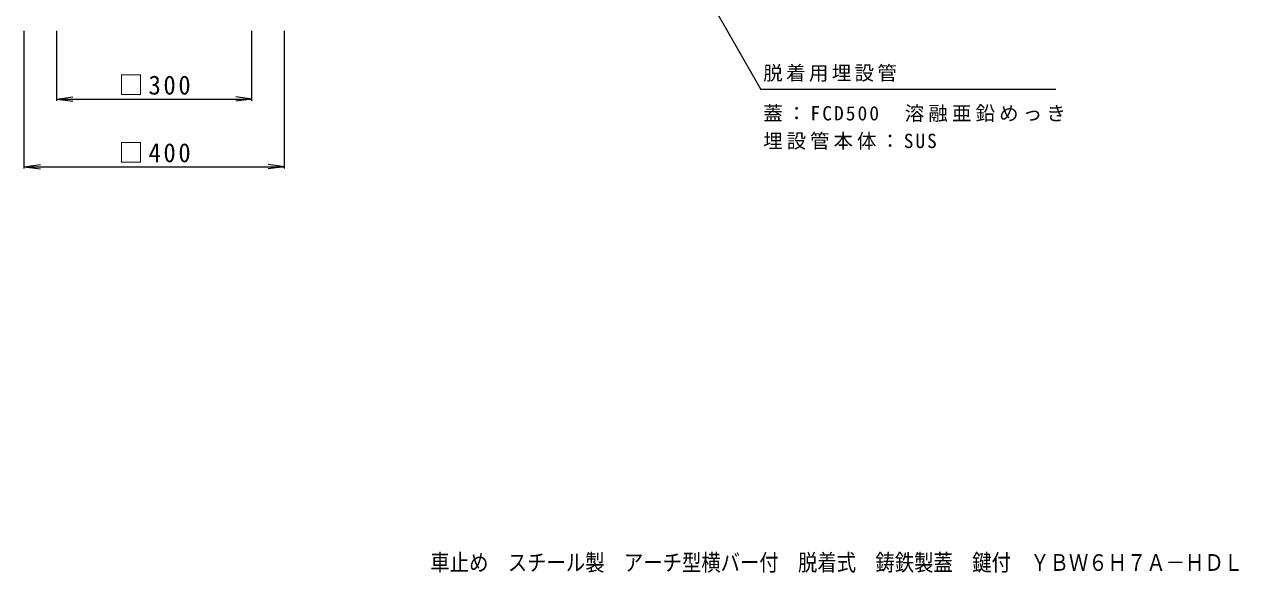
# Model space of a CAD drawing. Units: millimetres at full size, sheet at 1:10; details may follow other scales. Extents: x -1716 to 1847, y -1363 to 905.
# Drawn here: x -1527 to 340, y -1363 to -519 of the extents above; entities that cross this region are included whole.
import ezdxf
from ezdxf.enums import TextEntityAlignment as Align

# ---------------------------------------------------------------- set-up
doc = ezdxf.new("R2010")
doc.units = ezdxf.units.MM
doc.header["$LTSCALE"] = 10
doc.layers.add('C-4_文字', color=7, linetype='Continuous', lineweight=9)
doc.layers.add('C-5_建具', color=7, linetype='Continuous', lineweight=9)
doc.layers.add('F-F_F-Fﾚｲﾔ', color=2, linetype='Continuous')
doc.styles.add('ＭＳ ゴシック', font='')
doc.styles.get('ＭＳ ゴシック').set_extended_font_data('MS Gothic')

msp = doc.modelspace()

# ---------------------------------------------------------------- linework, layer by layer
at = {"layer": 'C-4_文字'}
for p, q in [((-1527.44, -741.42), (-1527.44, -529.32)), ((-1477.44, -637.31), (-1477.44, -529.32)), ((-1177.44, -637.31), (-1177.44, -529.32)), ((-1127.44, -741.42), (-1127.44, -529.32)), ((-1477.44, -634.31), (-1452.65, -631.05)), ((-1477.44, -634.31), (-1177.44, -634.31)), ((-1477.44, -634.31), (-1452.65, -637.57)), ((-1177.44, -634.31), (-1202.22, -631.05)), ((-1177.44, -634.31), (-1202.22, -637.57)), ((-1527.44, -738.42), (-1502.65, -735.16)), ((-1527.44, -738.42), (-1127.44, -738.42)), ((-1527.44, -738.42), (-1502.65, -741.69)), ((-1127.44, -738.42), (-1152.22, -735.16)), ((-1127.44, -738.42), (-1152.22, -741.69))]:
    msp.add_line(p, q, dxfattribs=at)
at = {"layer": 'C-5_建具'}
for p in [(-603.94, -254.96), (58.74, -619.75)]:
    msp.add_line(p, (-394.83, -619.75), dxfattribs=at)

# ---------------------------------------------------------------- texts
at = {"layer": 'C-4_文字', "color": 2, "char_height": 29.33, "attachment_point": 7, "style": 'ＭＳ ゴシック'}
for s, insert in [('\\T1.21;\\W0.95;□300', (-1382.44, -628.31)), ('\\T1.21;\\W0.95;□400', (-1382.44, -732.42))]:
    msp.add_mtext(s, dxfattribs=dict(at, insert=insert))
at = {"layer": 'C-5_建具', "char_height": 21.99, "attachment_point": 7, "style": 'ＭＳ ゴシック'}
for s, insert in [('\\T1.17;脱着用埋設管', (-391.26, -607.89)), ('\\T1.21;蓋：FCD500\u3000溶融亜鉛めっき', (-391.26, -669.68)), ('\\T1.2;埋設管本体：SUS', (-391.26, -712.22))]:
    msp.add_mtext(s, dxfattribs=dict(at, insert=insert))
at = {"layer": 'F-F_F-Fﾚｲﾔ', "style": 'ＭＳ ゴシック', "width": 0.85}
msp.add_text('車止め\u3000スチール製\u3000アーチ型横バー付\u3000脱着式\u3000鋳鉄製蓋\u3000鍵付\u3000ＹＢＷ６Ｈ７Ａ－ＨＤＬ', height=25.66, dxfattribs=at).set_placement((-903.02, -1367.99), align=Align.BOTTOM_LEFT)

doc.saveas('drawing.dxf')
